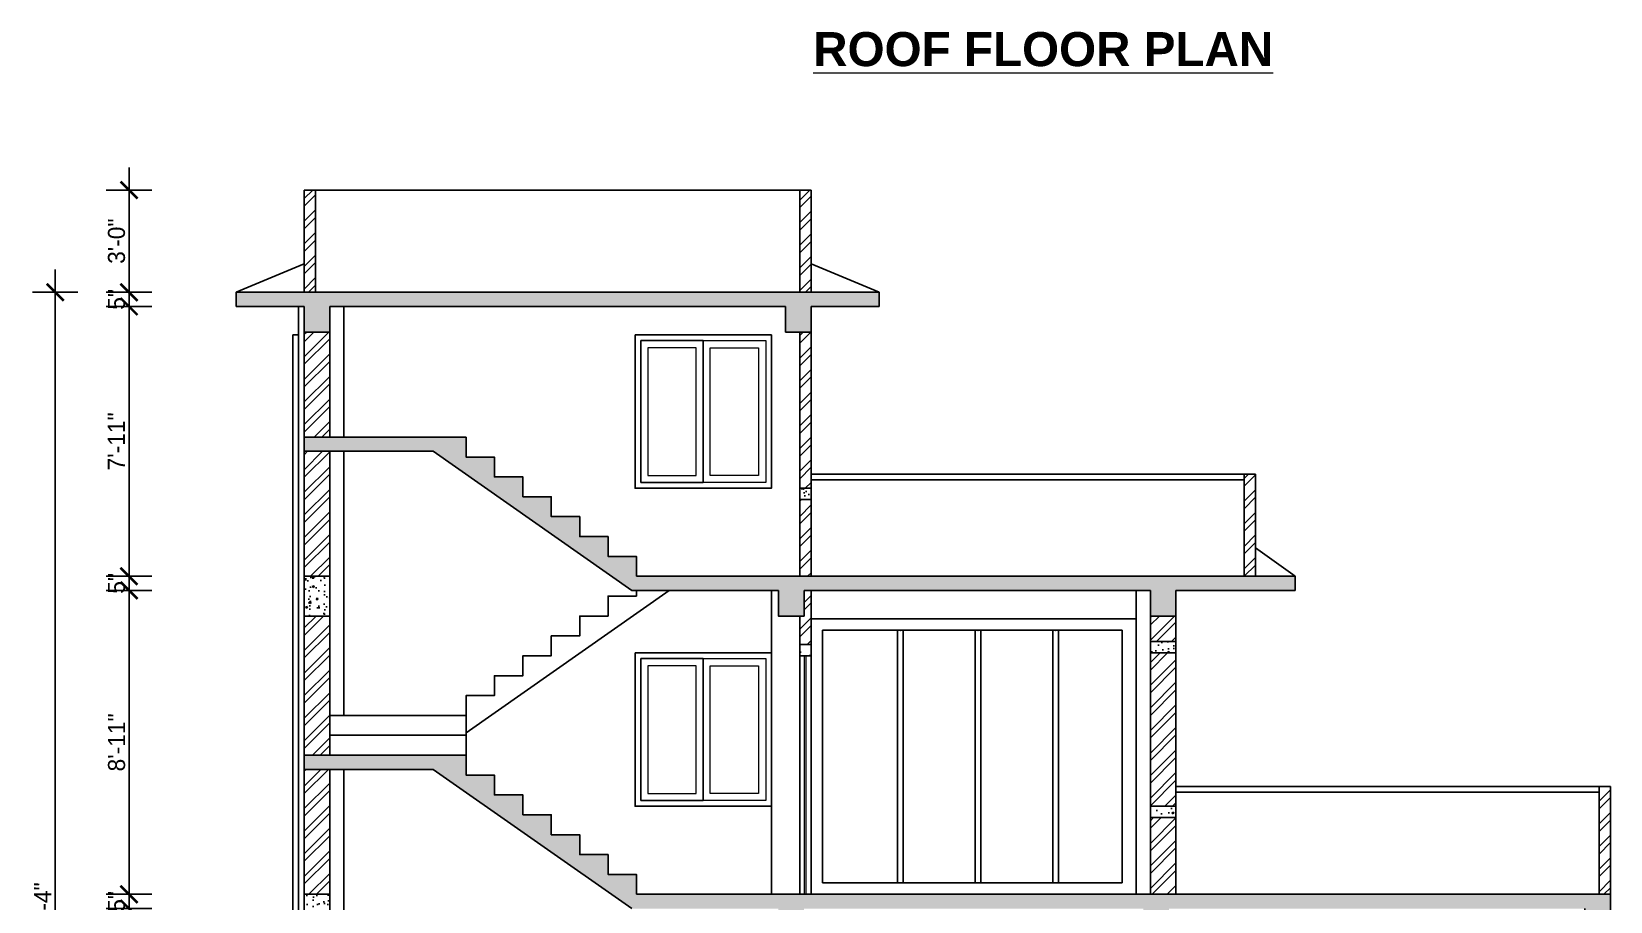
# Model space of a CAD drawing. Header units: inches. Extents: x -343 to 13887, y -13069 to -746.
# Drawn here: x 4323 to 4879, y -9056 to -8750 of the extents above; entities that cross this region are included whole.
import ezdxf

# ---------------------------------------------------------------- set-up
doc = ezdxf.new("R2010")
doc.units = ezdxf.units.IN
doc.header["$LTSCALE"] = 17
doc.header["$MEASUREMENT"] = 0
for name, color, linetype, lineweight in [('25 BOT BAR', 12, 'Continuous', 25), ('ELEVATION', 7, 'Continuous', 25), ('furnitures', 45, 'Continuous', 9), ('OUTLINE', 1, 'Continuous', 25), ('TEXT', 231, 'Continuous', 20), ('WINDOW FRAME', 161, 'Continuous', 20)]:
    doc.layers.add(name, color=color, linetype=linetype, lineweight=lineweight)
doc.styles.add('ARCHITECTURE', font='stylu.ttf')
doc.dimstyles.new('8 SCALE', dxfattribs={"dimscale": 0, "dimtxt": 6, "dimasz": 6, "dimexe": 8, "dimexo": 8, "dimgap": 1.25, "dimtad": 1, "dimdec": 0, "dimzin": 3, "dimdsep": 46, "dimlunit": 4, "dimtxsty": 'ARCHITECTURE', "dimblk": 'ARCHTICK', "dimcen": 8, "dimdle": 8, "dimclrd": 5, "dimclre": 5, "dimclrt": 7, "dimadec": 0, "dimazin": 0, "dimtfac": 0.75, "dimtdec": 0, "dimtix": 1, "dimtmove": 2, "dimatfit": 3, "dimldrblk": 'ARCHTICK', "dimfxl": 8, "dimfxlon": 1, "dimtolj": 1, "dimtzin": 0, "dimlwd": -1, "dimlwe": -1, "dimarcsym": 0})
pattern_1 = [(45, (1436.608, -6453.4055), (-3.977476, 3.977476), []), (45, (1439.2595, -6453.4055), (-3.977476, 3.977476), [])]
pattern_2 = [(50, (1436.608, -6453.4055), (7.172602, -0.627521), [0.75, -8.25]), (355, (1436.608, -6453.4055), (-1.387513, 7.521921), [0.6, -6.6]), (100.45144, (1437.2056, -6453.458), (5.785088, 6.8944), [0.637402, -7.011421]), (46.1842, (1436.608, -6451.4055), (10.672413, -1.655193), [1.125, -12.375]), (96.63564, (1437.497, -6451.543), (9.34662, 9.741186), [0.956103, -10.517138]), (351.18416, (1436.608, -6451.405), (9.34662, 9.741186), [0.9, -9.9]), (21, (1437.608, -6451.9055), (5.9690705, -4.026189), [0.75, -8.25]), (326, (1437.608, -6451.9055), (2.433153, 7.2515), [0.6, -6.6]), (71.45144, (1438.105, -6452.241), (8.402224, 3.225312), [0.637402, -7.011421]), (37.5, (1436.608, -6453.4055), (0.1215986, 3.3289385), [0, -6.52, 0, -6.7, 0, -6.625]), (7.5, (1436.608, -6453.4055), (2.6306954, 3.944117), [0, -3.82, 0, -6.37, 0, -2.525]), (327.5, (1434.378, -6453.4055), (5.3382244, -0.2255487), [0, -2.5, 0, -7.8, 0, -10.35]), (317.5, (1433.378, -6453.4055), (5.8318617, 1.00105), [0, -3.25, 0, -5.18, 0, -7.35])]

# ---------------------------------------------------------------- blocks, each defined once
blk = doc.blocks.new('sdfsdferer')
at = {"layer": 'ELEVATION', "linetype": 'Continuous'}
blk.add_lwpolyline([(-29098.16, -495.81), (-29050.16, -495.81), (-29050.16, -549.81), (-29098.16, -549.81)], close=True, dxfattribs=at)
at = {"layer": 'WINDOW FRAME'}
for p, q in [((-29074.16, -497.81), (-29074.16, -547.81)), ((-29074.16, -547.81), (-29074.16, -497.81))]:
    blk.add_line(p, q, dxfattribs=at)
for points in [[(-29074.16, -547.81), (-29096.16, -547.81), (-29096.16, -497.81), (-29074.16, -497.81)], [(-29074.16, -497.81), (-29052.16, -497.81), (-29052.16, -547.81), (-29074.16, -547.81)]]:
    blk.add_lwpolyline(points, dxfattribs=at)
for points in [[(-29074.16, -497.81), (-29096.16, -497.81), (-29096.16, -547.81), (-29074.16, -547.81)], [(-29076.66, -500.31), (-29093.66, -500.31), (-29093.66, -545.31), (-29076.66, -545.31)], [(-29071.66, -500.31), (-29054.66, -500.31), (-29054.66, -545.31), (-29071.66, -545.31)]]:
    blk.add_lwpolyline(points, close=True, dxfattribs=at)
blk = doc.blocks.new('_ArchTick')
at = {"color": 0, "linetype": 'ByBlock', "const_width": 0.15}
blk.add_lwpolyline([(-0.5, -0.5), (0.5, 0.5)], dxfattribs=at)
blk = doc.blocks.new('*D2964')
at = {"layer": 'Defpoints', "color": 0, "transparency": 16777216}
for p in [(4357.53, -9058.52), (4536.24, -9058.52), (4536.24, -9165.52)]:
    blk.add_point(p, dxfattribs=at)
at = {"layer": 'OUTLINE', "color": 5, "transparency": 16777216}
for p, q in [((4357.53, -9173.52), (4357.53, -9050.52)), ((4365.53, -9058.52), (4349.53, -9058.52)), ((4365.53, -9165.52), (4349.53, -9165.52))]:
    blk.add_line(p, q, dxfattribs=at)
at = {"layer": 'OUTLINE', "color": 5, "transparency": 16777216, "xscale": 6, "yscale": 6, "zscale": 6}
for p, rotation in [((4357.53, -9058.52), 90), ((4357.53, -9165.52), 270)]:
    blk.add_blockref('_ArchTick', p, dxfattribs=dict(at, rotation=rotation))
at = {"layer": 'OUTLINE', "color": 7, "transparency": 16777216, "insert": (4353.18, -9112.02), "char_height": 6, "attachment_point": 5, "rotation": 90, "style": 'ARCHITECTURE'}
blk.add_mtext('\\A1;8\'-11"', dxfattribs=at)
blk = doc.blocks.new('*D2965')
at = {"layer": 'Defpoints', "color": 0, "transparency": 16777216}
for p in [(4357.53, -9053.52), (4536.24, -9053.52), (4536.24, -9058.52)]:
    blk.add_point(p, dxfattribs=at)
at = {"layer": 'OUTLINE', "color": 5, "transparency": 16777216}
for p, q in [((4357.53, -9053.52), (4357.53, -9047.52)), ((4365.53, -9053.52), (4349.53, -9053.52)), ((4357.53, -9058.52), (4357.53, -9053.52)), ((4365.53, -9058.52), (4349.53, -9058.52)), ((4357.53, -9058.52), (4357.53, -9064.52))]:
    blk.add_line(p, q, dxfattribs=at)
at = {"layer": 'OUTLINE', "color": 5, "transparency": 16777216, "xscale": 6, "yscale": 6, "zscale": 6}
for p, rotation in [((4357.53, -9053.52), 270), ((4357.53, -9058.52), 90)]:
    blk.add_blockref('_ArchTick', p, dxfattribs=dict(at, rotation=rotation))
at = {"layer": 'OUTLINE', "color": 7, "transparency": 16777216, "insert": (4353.15, -9056.02), "char_height": 6, "attachment_point": 5, "rotation": 90, "style": 'ARCHITECTURE'}
blk.add_mtext('\\A1;5"', dxfattribs=at)
blk = doc.blocks.new('*D2966')
at = {"layer": 'Defpoints', "color": 0, "transparency": 16777216}
for p in [(4357.53, -8946.52), (4536.24, -8946.52), (4536.24, -9053.52)]:
    blk.add_point(p, dxfattribs=at)
at = {"layer": 'OUTLINE', "color": 5, "transparency": 16777216}
for p, q in [((4357.53, -9061.52), (4357.53, -8938.52)), ((4365.53, -8946.52), (4349.53, -8946.52)), ((4365.53, -9053.52), (4349.53, -9053.52))]:
    blk.add_line(p, q, dxfattribs=at)
at = {"layer": 'OUTLINE', "color": 5, "transparency": 16777216, "xscale": 6, "yscale": 6, "zscale": 6}
for p, rotation in [((4357.53, -8946.52), 90), ((4357.53, -9053.52), 270)]:
    blk.add_blockref('_ArchTick', p, dxfattribs=dict(at, rotation=rotation))
at = {"layer": 'OUTLINE', "color": 7, "transparency": 16777216, "insert": (4353.18, -9000.02), "char_height": 6, "attachment_point": 5, "rotation": 90, "style": 'ARCHITECTURE'}
blk.add_mtext('\\A1;8\'-11"', dxfattribs=at)
blk = doc.blocks.new('*D2967')
at = {"layer": 'Defpoints', "color": 0, "transparency": 16777216}
for p in [(4357.53, -8941.52), (4536.24, -8941.52), (4536.24, -8946.52)]:
    blk.add_point(p, dxfattribs=at)
at = {"layer": 'OUTLINE', "color": 5, "transparency": 16777216}
for p, q in [((4357.53, -8941.52), (4357.53, -8935.52)), ((4365.53, -8941.52), (4349.53, -8941.52)), ((4357.53, -8946.52), (4357.53, -8941.52)), ((4365.53, -8946.52), (4349.53, -8946.52)), ((4357.53, -8946.52), (4357.53, -8952.52))]:
    blk.add_line(p, q, dxfattribs=at)
at = {"layer": 'OUTLINE', "color": 5, "transparency": 16777216, "xscale": 6, "yscale": 6, "zscale": 6}
for p, rotation in [((4357.53, -8941.52), 270), ((4357.53, -8946.52), 90)]:
    blk.add_blockref('_ArchTick', p, dxfattribs=dict(at, rotation=rotation))
at = {"layer": 'OUTLINE', "color": 7, "transparency": 16777216, "insert": (4353.15, -8944.02), "char_height": 6, "attachment_point": 5, "rotation": 90, "style": 'ARCHITECTURE'}
blk.add_mtext('\\A1;5"', dxfattribs=at)
blk = doc.blocks.new('*D2968')
at = {"layer": 'Defpoints', "color": 0, "transparency": 16777216}
for p in [(4357.53, -8846.52), (4530.47, -8846.52), (4536.24, -8941.52)]:
    blk.add_point(p, dxfattribs=at)
at = {"layer": 'OUTLINE', "color": 5, "transparency": 16777216}
for p, q in [((4357.53, -8949.52), (4357.53, -8838.52)), ((4365.53, -8846.52), (4349.53, -8846.52)), ((4365.53, -8941.52), (4349.53, -8941.52))]:
    blk.add_line(p, q, dxfattribs=at)
at = {"layer": 'OUTLINE', "color": 5, "transparency": 16777216, "xscale": 6, "yscale": 6, "zscale": 6}
for p, rotation in [((4357.53, -8846.52), 90), ((4357.53, -8941.52), 270)]:
    blk.add_blockref('_ArchTick', p, dxfattribs=dict(at, rotation=rotation))
at = {"layer": 'OUTLINE', "color": 7, "transparency": 16777216, "insert": (4353.07, -8894.02), "char_height": 6, "attachment_point": 5, "rotation": 90, "style": 'ARCHITECTURE'}
blk.add_mtext('\\A1;7\'-11"', dxfattribs=at)
blk = doc.blocks.new('*D2969')
at = {"layer": 'Defpoints', "color": 0, "transparency": 16777216}
for p in [(4357.53, -8841.52), (4530.47, -8841.52), (4530.47, -8846.52)]:
    blk.add_point(p, dxfattribs=at)
at = {"layer": 'OUTLINE', "color": 5, "transparency": 16777216}
for p, q in [((4357.53, -8841.52), (4357.53, -8835.52)), ((4365.53, -8841.52), (4349.53, -8841.52)), ((4357.53, -8846.52), (4357.53, -8841.52)), ((4365.53, -8846.52), (4349.53, -8846.52)), ((4357.53, -8846.52), (4357.53, -8852.52))]:
    blk.add_line(p, q, dxfattribs=at)
at = {"layer": 'OUTLINE', "color": 5, "transparency": 16777216, "xscale": 6, "yscale": 6, "zscale": 6}
for p, rotation in [((4357.53, -8841.52), 270), ((4357.53, -8846.52), 90)]:
    blk.add_blockref('_ArchTick', p, dxfattribs=dict(at, rotation=rotation))
at = {"layer": 'OUTLINE', "color": 7, "transparency": 16777216, "insert": (4353.15, -8844.02), "char_height": 6, "attachment_point": 5, "rotation": 90, "style": 'ARCHITECTURE'}
blk.add_mtext('\\A1;5"', dxfattribs=at)
blk = doc.blocks.new('*D2970')
at = {"layer": 'Defpoints', "color": 0, "transparency": 16777216}
for p in [(4357.53, -8805.52), (4419.24, -8805.52), (4530.47, -8841.52)]:
    blk.add_point(p, dxfattribs=at)
at = {"layer": 'OUTLINE', "color": 5, "transparency": 16777216}
for p, q in [((4357.53, -8849.52), (4357.53, -8797.52)), ((4365.53, -8805.52), (4349.53, -8805.52)), ((4365.53, -8841.52), (4349.53, -8841.52))]:
    blk.add_line(p, q, dxfattribs=at)
at = {"layer": 'OUTLINE', "color": 5, "transparency": 16777216, "xscale": 6, "yscale": 6, "zscale": 6}
for p, rotation in [((4357.53, -8805.52), 90), ((4357.53, -8841.52), 270)]:
    blk.add_blockref('_ArchTick', p, dxfattribs=dict(at, rotation=rotation))
at = {"layer": 'OUTLINE', "color": 7, "transparency": 16777216, "insert": (4353.15, -8823.52), "char_height": 6, "attachment_point": 5, "rotation": 90, "style": 'ARCHITECTURE'}
blk.add_mtext('\\A1;3\'-0"', dxfattribs=at)
blk = doc.blocks.new('*D2974')
at = {"layer": 'Defpoints', "color": 0, "transparency": 16777216}
for p in [(4331.54, -8841.52), (4419.24, -8841.52), (4419.24, -9277.52)]:
    blk.add_point(p, dxfattribs=at)
at = {"layer": 'OUTLINE', "color": 5, "transparency": 16777216}
for p, q in [((4331.54, -9285.52), (4331.54, -8833.52)), ((4339.54, -8841.52), (4323.54, -8841.52)), ((4339.54, -9277.52), (4323.54, -9277.52))]:
    blk.add_line(p, q, dxfattribs=at)
at = {"layer": 'OUTLINE', "color": 5, "transparency": 16777216, "xscale": 6, "yscale": 6, "zscale": 6}
for p, rotation in [((4331.54, -8841.52), 90), ((4331.54, -9277.52), 270)]:
    blk.add_blockref('_ArchTick', p, dxfattribs=dict(at, rotation=rotation))
at = {"layer": 'OUTLINE', "color": 7, "transparency": 16777216, "insert": (4327.16, -9059.52), "char_height": 6, "attachment_point": 5, "rotation": 90, "style": 'ARCHITECTURE'}
blk.add_mtext('\\A1;36\'-4"', dxfattribs=at)

msp = doc.modelspace()

# ---------------------------------------------------------------- hatches: boundary and pattern name
at = {"layer": 'OUTLINE'}
h = msp.add_hatch(dxfattribs=at)
h.set_pattern_fill('ANSI32', color=8, scale=15)
h.set_pattern_definition(pattern_1)
h.paths.add_polyline_path([(4419.24, -8841.52), (4423.24, -8841.52), (4423.24, -8805.52), (4419.24, -8805.52)])
h = msp.add_hatch(dxfattribs=at)
h.set_pattern_fill('ANSI32', color=8, scale=15)
h.set_pattern_definition(pattern_1)
h.paths.add_polyline_path([(4597.75, -8805.52), (4593.75, -8805.52), (4593.75, -8841.52), (4597.75, -8841.52)])
at = {"layer": 'OUTLINE', "true_color": 0xf7abae}
h = msp.add_hatch(dxfattribs=at)
h.set_pattern_fill('AR-CONC', color=241)
h.set_pattern_definition(pattern_2)
h.paths.add_polyline_path([(4621.75, -8841.52), (4395.24, -8841.52), (4395.24, -8846.52), (4419.24, -8846.52), (4419.24, -8855.52), (4428.24, -8855.52), (4428.24, -8846.52), (4588.75, -8846.52), (4588.75, -8855.52), (4597.75, -8855.52), (4597.75, -8846.52), (4621.75, -8846.52)])
at = {"layer": 'OUTLINE'}
h = msp.add_hatch(dxfattribs=at)
h.set_pattern_fill('ANSI32', color=8, scale=15)
h.set_pattern_definition(pattern_1)
h.paths.add_polyline_path([(4428.24, -8855.52), (4419.24, -8855.52), (4419.24, -8892.52), (4428.24, -8892.52)])
h = msp.add_hatch(dxfattribs=at)
h.set_pattern_fill('ANSI32', color=8, scale=15)
h.set_pattern_definition(pattern_1)
h.paths.add_polyline_path([(4597.75, -8855.52), (4593.75, -8855.52), (4593.75, -8910.52), (4597.75, -8910.52)])
at = {"layer": 'OUTLINE', "true_color": 0xf7abae}
h = msp.add_hatch(dxfattribs=at)
h.set_pattern_fill('AR-CONC', color=241)
h.set_pattern_definition(pattern_2)
h.paths.add_polyline_path([(4768.24, -8941.52), (4536.24, -8941.52), (4536.24, -8934.52), (4526.24, -8934.52), (4526.24, -8927.52), (4516.24, -8927.52), (4516.24, -8920.52), (4506.24, -8920.52), (4506.24, -8913.52), (4496.24, -8913.52), (4496.24, -8906.52), (4486.24, -8906.52), (4486.24, -8899.52), (4476.24, -8899.52), (4476.24, -8892.52), (4419.24, -8892.52), (4419.24, -8897.52), (4464.66, -8897.52), (4534.66, -8946.52), (4586.25, -8946.52), (4586.25, -8955.52), (4595.25, -8955.52), (4595.25, -8946.52), (4717.24, -8946.52), (4717.24, -8955.52), (4726.24, -8955.52), (4726.24, -8946.52), (4768.24, -8946.52)])
at = {"layer": 'OUTLINE'}
h = msp.add_hatch(dxfattribs=at)
h.set_pattern_fill('ANSI32', color=8, scale=15)
h.set_pattern_definition(pattern_1)
h.paths.add_polyline_path([(4428.24, -8897.52), (4419.24, -8897.52), (4419.24, -8941.52), (4428.24, -8941.52)], flags=17)
h = msp.add_hatch(dxfattribs=at)
h.set_pattern_fill('ANSI32', color=8, scale=15)
h.set_pattern_definition(pattern_1)
h.paths.add_polyline_path([(4750.24, -8941.52), (4754.24, -8941.52), (4754.24, -8905.52), (4750.24, -8905.52)], flags=17)
at = {"layer": 'OUTLINE', "true_color": 0xf7abae}
h = msp.add_hatch(dxfattribs=at)
h.set_pattern_fill('AR-CONC', color=241)
h.set_pattern_definition(pattern_2)
h.paths.add_polyline_path([(4597.75, -8910.52), (4593.75, -8910.52), (4593.75, -8914.52), (4597.75, -8914.52)], flags=17)
at = {"layer": 'OUTLINE'}
h = msp.add_hatch(dxfattribs=at)
h.set_pattern_fill('ANSI32', color=8, scale=15)
h.set_pattern_definition(pattern_1)
h.paths.add_polyline_path([(4597.75, -8914.52), (4593.75, -8914.52), (4593.75, -8941.52), (4595.25, -8941.52), (4597.75, -8941.52)], flags=17)
at = {"layer": 'OUTLINE', "true_color": 0xf7abae}
h = msp.add_hatch(dxfattribs=at)
h.set_pattern_fill('AR-CONC', color=241)
h.set_pattern_definition(pattern_2)
h.paths.add_polyline_path([(4428.24, -8941.52), (4419.24, -8941.52), (4419.24, -8955.52), (4428.24, -8955.52)], flags=17)
at = {"layer": 'OUTLINE'}
h = msp.add_hatch(dxfattribs=at)
h.set_pattern_fill('ANSI32', color=8, scale=15)
h.set_pattern_definition(pattern_1)
h.paths.add_polyline_path([(4597.75, -8956.52), (4597.75, -8946.52), (4595.25, -8946.52), (4595.25, -8955.52), (4593.75, -8955.52), (4593.75, -8965.52), (4597.75, -8965.52)])
h = msp.add_hatch(dxfattribs=at)
h.set_pattern_fill('ANSI32', color=8, scale=15)
h.set_pattern_definition(pattern_1)
h.paths.add_polyline_path([(4428.24, -8955.52), (4419.24, -8955.52), (4419.24, -9004.52), (4428.24, -9004.52)])
h = msp.add_hatch(dxfattribs=at)
h.set_pattern_fill('ANSI32', color=8, scale=15)
h.set_pattern_definition(pattern_1)
h.paths.add_polyline_path([(4726.24, -8955.52), (4717.24, -8955.52), (4717.24, -8964.52), (4726.24, -8964.52)])
at = {"layer": 'OUTLINE', "true_color": 0xf7abae}
h = msp.add_hatch(dxfattribs=at)
h.set_pattern_fill('AR-CONC', color=241)
h.set_pattern_definition(pattern_2)
h.paths.add_polyline_path([(4597.75, -8965.52), (4593.75, -8965.52), (4593.75, -8969.52), (4597.75, -8969.52)])
h = msp.add_hatch(dxfattribs=at)
h.set_pattern_fill('AR-CONC', color=241)
h.set_pattern_definition(pattern_2)
h.paths.add_polyline_path([(4726.24, -8964.52), (4717.24, -8964.52), (4717.24, -8968.52), (4726.24, -8968.52)])
at = {"layer": 'OUTLINE'}
h = msp.add_hatch(dxfattribs=at)
h.set_pattern_fill('ANSI32', color=8, scale=15)
h.set_pattern_definition(pattern_1)
h.paths.add_polyline_path([(4726.24, -8968.52), (4717.24, -8968.52), (4717.24, -9022.52), (4726.24, -9022.52)])
at = {"layer": 'OUTLINE', "true_color": 0xf7abae}
h = msp.add_hatch(dxfattribs=at)
h.set_pattern_fill('AR-CONC', color=241)
h.set_pattern_definition(pattern_2)
h.paths.add_polyline_path([(4476.24, -9004.52), (4419.24, -9004.52), (4419.24, -9009.52), (4464.66, -9009.52), (4534.66, -9058.52), (4586.25, -9058.52), (4586.25, -9067.52), (4595.25, -9067.52), (4595.25, -9058.52), (4714.74, -9058.52), (4714.74, -9067.52), (4723.74, -9067.52), (4723.74, -9058.52), (4870.24, -9058.52), (4870.24, -9067.52), (4879.24, -9067.52), (4879.24, -9053.52), (4870.24, -9053.52), (4536.24, -9053.52), (4536.24, -9046.52), (4526.24, -9046.52), (4526.24, -9039.52), (4516.24, -9039.52), (4516.24, -9032.52), (4506.24, -9032.52), (4506.24, -9025.52), (4496.24, -9025.52), (4496.24, -9018.52), (4486.24, -9018.52), (4486.24, -9011.52), (4476.24, -9011.52)])
at = {"layer": 'OUTLINE'}
h = msp.add_hatch(dxfattribs=at)
h.set_pattern_fill('ANSI32', color=8, scale=15)
h.set_pattern_definition(pattern_1)
h.paths.add_polyline_path([(4428.24, -9009.52), (4419.24, -9009.52), (4419.24, -9053.52), (4428.24, -9053.52)], flags=17)
h = msp.add_hatch(dxfattribs=at)
h.set_pattern_fill('ANSI32', color=8, scale=15)
h.set_pattern_definition(pattern_1)
h.paths.add_polyline_path([(4879.24, -9015.52), (4875.24, -9015.52), (4875.24, -9053.52), (4879.24, -9053.52)], flags=17)
at = {"layer": 'OUTLINE', "true_color": 0xf7abae}
h = msp.add_hatch(dxfattribs=at)
h.set_pattern_fill('AR-CONC', color=241)
h.set_pattern_definition(pattern_2)
h.paths.add_polyline_path([(4726.24, -9022.52), (4717.24, -9022.52), (4717.24, -9026.52), (4726.24, -9026.52)], flags=17)
at = {"layer": 'OUTLINE'}
h = msp.add_hatch(dxfattribs=at)
h.set_pattern_fill('ANSI32', color=8, scale=15)
h.set_pattern_definition(pattern_1)
h.paths.add_polyline_path([(4726.24, -9026.52), (4717.24, -9026.52), (4717.24, -9053.52), (4723.74, -9053.52), (4726.24, -9053.52)])
at = {"layer": 'OUTLINE', "true_color": 0xf7abae}
h = msp.add_hatch(dxfattribs=at)
h.set_pattern_fill('AR-CONC', color=241)
h.set_pattern_definition(pattern_2)
h.paths.add_polyline_path([(4428.24, -9053.52), (4419.24, -9053.52), (4419.24, -9067.52), (4428.24, -9067.52)])

# ---------------------------------------------------------------- linework, layer by layer
at = {"layer": '25 BOT BAR'}
msp.add_line((4415.24, -8856.52), (4417.24, -8856.52), dxfattribs=at)
at = {"layer": 'furnitures'}
for p, q in [((4593.75, -8969.52), (4593.75, -9053.52)), ((4595.32, -8969.52), (4595.32, -9053.52)), ((4595.84, -8969.52), (4595.84, -9053.52)), ((4597.75, -8969.52), (4597.75, -9053.52))]:
    msp.add_line(p, q, dxfattribs=at)
at = {"layer": 'OUTLINE'}
for p, q in [((4419.24, -8805.52), (4597.75, -8805.52)), ((4419.24, -8841.52), (4419.24, -8805.52)), ((4423.24, -8841.52), (4423.24, -8805.52)), ((4593.75, -8841.52), (4593.75, -8805.52)), ((4597.75, -8841.52), (4597.75, -8805.52)), ((4395.24, -8841.52), (4419.24, -8831.52)), ((4621.75, -8841.52), (4597.75, -8831.52)), ((4395.24, -8841.52), (4621.75, -8841.52)), ((4395.24, -8846.52), (4395.24, -8841.52)), ((4621.75, -8846.52), (4621.75, -8841.52)), ((4395.24, -8846.52), (4419.24, -8846.52)), ((4417.24, -9291.52), (4417.24, -8846.52)), ((4419.24, -8941.52), (4419.24, -8846.52)), ((4428.24, -8846.52), (4588.75, -8846.52)), ((4428.24, -8892.52), (4428.24, -8846.52)), ((4433.24, -8892.52), (4433.24, -8846.52)), ((4597.75, -8846.52), (4621.75, -8846.52)), ((4597.75, -8846.52), (4597.75, -8941.52)), ((4415.24, -9251.52), (4415.24, -8856.52)), ((4593.75, -8855.52), (4593.75, -8941.52)), ((4476.24, -8892.52), (4419.24, -8892.52)), ((4464.66, -8897.52), (4419.24, -8897.52)), ((4428.24, -8941.52), (4428.24, -8897.52)), ((4433.24, -8990.52), (4433.24, -8897.52)), ((4464.66, -8897.52), (4534.66, -8946.52)), ((4754.24, -8905.52), (4597.75, -8905.52)), ((4750.24, -8941.52), (4750.24, -8905.52)), ((4754.24, -8941.52), (4754.24, -8905.52)), ((4750.24, -8907.52), (4597.75, -8907.52)), ((4768.24, -8941.52), (4754.24, -8931.52)), ((4419.24, -8941.52), (4428.24, -8941.52)), ((4419.24, -9053.52), (4419.24, -8941.52)), ((4536.24, -8941.52), (4768.24, -8941.52)), ((4768.24, -8946.52), (4768.24, -8941.52)), ((4428.24, -9004.52), (4428.24, -8946.52)), ((4476.24, -8996.62), (4547.81, -8946.52)), ((4534.66, -8946.52), (4586.25, -8946.52)), ((4583.75, -9053.52), (4583.75, -8946.52)), ((4595.25, -8946.52), (4717.24, -8946.52)), ((4597.75, -9053.52), (4597.75, -8946.52)), ((4712.24, -9053.52), (4712.24, -8946.52)), ((4717.24, -9053.52), (4717.24, -8946.52)), ((4726.24, -8946.52), (4768.24, -8946.52)), ((4726.24, -9053.52), (4726.24, -8946.52)), ((4593.75, -9053.52), (4593.75, -8955.52)), ((4593.75, -8965.52), (4597.75, -8965.52)), ((4593.75, -8969.52), (4597.75, -8969.52)), ((4476.24, -8990.52), (4428.24, -8990.52)), ((4476.24, -8990.52), (4476.24, -9004.52)), ((4476.24, -8997.52), (4428.24, -8997.52)), ((4476.24, -9004.52), (4419.24, -9004.52)), ((4464.66, -9009.52), (4419.24, -9009.52)), ((4428.24, -9053.52), (4428.24, -9009.52)), ((4433.24, -9102.52), (4433.24, -9009.52)), ((4464.66, -9009.52), (4534.66, -9058.52)), ((4879.24, -9015.52), (4726.24, -9015.52)), ((4875.24, -9017.52), (4726.24, -9017.52)), ((4875.24, -9053.52), (4875.24, -9015.52)), ((4879.24, -9053.52), (4879.24, -9015.52)), ((4419.24, -9053.52), (4428.24, -9053.52)), ((4419.24, -9165.52), (4419.24, -9053.52)), ((4536.24, -9053.52), (4879.24, -9053.52)), ((4536.24, -9053.52), (4879.24, -9053.52)), ((4879.24, -9179.52), (4879.24, -9053.52))]:
    msp.add_line(p, q, dxfattribs=at)
at = {"layer": 'OUTLINE', "color": 143, "true_color": 0x7aafdf}
for p, q in [((4597.75, -8956.52), (4712.24, -8956.52)), ((4597.75, -9053.52), (4597.75, -8956.52)), ((4712.24, -8956.52), (4712.24, -9053.52)), ((4601.75, -8960.52), (4707.24, -8960.52)), ((4601.75, -9049.52), (4601.75, -8960.52)), ((4628.12, -8960.52), (4628.12, -9049.52)), ((4630.12, -8960.52), (4630.12, -9049.52)), ((4655.48, -8960.52), (4655.48, -9049.52)), ((4657.48, -8960.52), (4657.48, -9049.52)), ((4682.85, -8960.52), (4682.85, -9049.52)), ((4684.85, -8960.52), (4684.85, -9049.52)), ((4707.24, -8960.52), (4707.24, -9049.52)), ((4601.75, -9049.52), (4707.24, -9049.52)), ((4597.75, -9053.52), (4712.24, -9053.52))]:
    msp.add_line(p, q, dxfattribs=at)
at = {"layer": 'OUTLINE'}
for points in [[(4419.24, -8841.52), (4428.24, -8841.52)], [(4588.75, -8841.52), (4597.75, -8841.52)], [(4428.24, -8846.52), (4428.24, -8855.52), (4419.24, -8855.52), (4419.24, -8846.52)], [(4597.75, -8846.52), (4597.75, -8855.52), (4588.75, -8855.52), (4588.75, -8846.52)], [(4536.24, -8941.52), (4536.24, -8934.52), (4526.24, -8934.52), (4526.24, -8927.52), (4516.24, -8927.52), (4516.24, -8920.52), (4506.24, -8920.52), (4506.24, -8913.52), (4496.24, -8913.52), (4496.24, -8906.52), (4486.24, -8906.52), (4486.24, -8899.52), (4476.24, -8899.52), (4476.24, -8892.52)], [(4428.24, -8941.52), (4428.24, -8955.52), (4419.24, -8955.52), (4419.24, -8941.52), (4428.24, -8941.52)], [(4586.25, -8941.52), (4595.25, -8941.52)], [(4717.24, -8941.52), (4726.24, -8941.52)], [(4536.24, -8946.52), (4536.24, -8948.52), (4526.24, -8948.52), (4526.24, -8955.52), (4516.24, -8955.52), (4516.24, -8962.52), (4506.24, -8962.52), (4506.24, -8969.52), (4496.24, -8969.52), (4496.24, -8976.52), (4486.24, -8976.52), (4486.24, -8983.52), (4476.24, -8983.52), (4476.24, -8990.52)], [(4595.25, -8946.52), (4595.25, -8955.52), (4586.25, -8955.52), (4586.25, -8946.52)], [(4726.24, -8946.52), (4726.24, -8955.52), (4717.24, -8955.52), (4717.24, -8946.52)], [(4536.24, -9053.52), (4536.24, -9046.52), (4526.24, -9046.52), (4526.24, -9039.52), (4516.24, -9039.52), (4516.24, -9032.52), (4506.24, -9032.52), (4506.24, -9025.52), (4496.24, -9025.52), (4496.24, -9018.52), (4486.24, -9018.52), (4486.24, -9011.52), (4476.24, -9011.52), (4476.24, -9004.52)], [(4586.25, -9053.52), (4595.25, -9053.52)], [(4714.74, -9053.52), (4723.74, -9053.52)], [(4870.24, -9053.52), (4879.24, -9053.52), (4879.24, -9067.52), (4870.24, -9067.52), (4870.24, -9058.52)]]:
    msp.add_lwpolyline(points, dxfattribs=at)
for points in [[(4593.75, -8910.52), (4597.75, -8910.52), (4597.75, -8914.52), (4593.75, -8914.52)], [(4717.24, -8964.52), (4726.24, -8964.52), (4726.24, -8968.52), (4717.24, -8968.52)], [(4717.24, -9022.52), (4726.24, -9022.52), (4726.24, -9026.52), (4717.24, -9026.52)], [(4419.24, -9053.52), (4428.24, -9053.52), (4428.24, -9067.52), (4419.24, -9067.52)]]:
    msp.add_lwpolyline(points, close=True, dxfattribs=at)
at = {"layer": 'OUTLINE', "color": 143, "true_color": 0x7aafdf}
for p in [(4629.12, -8960.52), (4656.48, -8960.52), (4683.85, -8960.52)]:
    msp.add_point(p, dxfattribs=at)

# ---------------------------------------------------------------- block references
at = {"layer": 'WINDOW FRAME'}
for p in [(33633.91, -8360.71), (33633.91, -8472.71)]:
    msp.add_blockref('sdfsdferer', p, dxfattribs=at)

# ---------------------------------------------------------------- texts
at = {"layer": 'TEXT', "insert": (4679.49, -8749.89), "char_height": 12, "width": 396.2985, "attachment_point": 2}
msp.add_mtext('{\\fArial|b1|i0|c0|p34;\\LROOF FLOOR PLAN }', dxfattribs=at)

# ---------------------------------------------------------------- dimensions: what is measured, and where the dimension line sits
at = {"layer": 'OUTLINE'}
for base, p1, p2, picture, middle in [((4357.53, -8805.52), (4530.47, -8841.52), (4419.24, -8805.52), '*D2970', (4353.15, -8823.52)), ((4331.54, -8841.52), (4419.24, -9277.52), (4419.24, -8841.52), '*D2974', (4327.16, -9059.52)), ((4357.53, -8846.52), (4536.24, -8941.52), (4530.47, -8846.52), '*D2968', (4353.07, -8894.02)), ((4357.53, -8841.52), (4530.47, -8846.52), (4530.47, -8841.52), '*D2969', (4353.15, -8844.02)), ((4357.53, -8941.52), (4536.24, -8946.52), (4536.24, -8941.52), '*D2967', (4353.15, -8944.02)), ((4357.53, -8946.52), (4536.24, -9053.52), (4536.24, -8946.52), '*D2966', (4353.18, -9000.02)), ((4357.53, -9053.52), (4536.24, -9058.52), (4536.24, -9053.52), '*D2965', (4353.15, -9056.02)), ((4357.53, -9058.52), (4536.24, -9165.52), (4536.24, -9058.52), '*D2964', (4353.18, -9112.02))]:
    dim = msp.add_linear_dim(base=base, p1=p1, p2=p2, angle=90, dimstyle='8 SCALE', override={"dimscale": 1}, dxfattribs=at)
    dim.commit()
    dim.dimension.update_dxf_attribs({"geometry": picture, "text_midpoint": middle})

doc.saveas('drawing.dxf')
